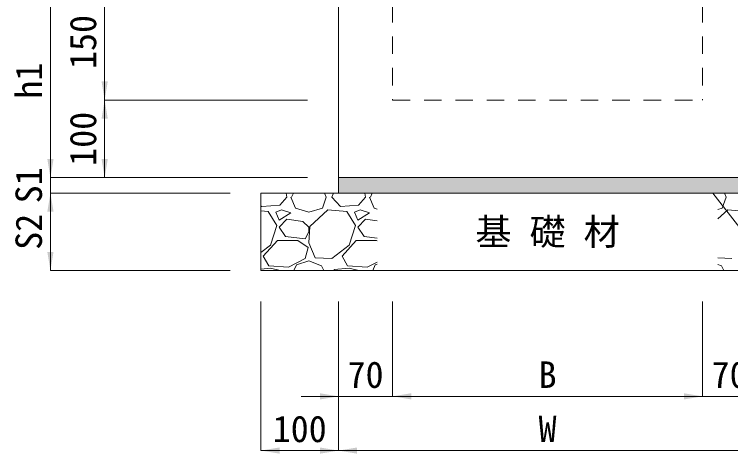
# Model space of a CAD drawing. Units: millimetres at full size. Extents: x 87158 to 122251, y -125707 to -112261.
# Drawn here: x 102736 to 103661, y -115237 to -114670 of the extents above; entities that cross this region are included whole.
import ezdxf
from ezdxf.enums import TextEntityAlignment as Align

# ---------------------------------------------------------------- set-up
doc = ezdxf.new("R2010")
doc.units = ezdxf.units.MM
doc.header["$LTSCALE"] = 30
doc.linetypes.add('USER1', pattern=[1.35, 0.75, -0.6])
doc.layers.add('ハッチング_モルタル', color=30, linetype='Continuous')
doc.layers.add('文字', color=41, linetype='Continuous')
for name, color, linetype, lineweight in [('ハッチング_基礎', 150, 'Continuous', 9), ('寸法線', 7, 'Continuous', 13), ('引出線', 4, 'Continuous', 13), ('本体', 2, 'Continuous', 13), ('舗装・基礎', 3, 'Continuous', 13)]:
    doc.layers.add(name, color=color, linetype=linetype, lineweight=lineweight)
doc.styles.add('ＭＳ ゴシック', font='')
doc.styles.get('ＭＳ ゴシック').set_extended_font_data('MS Gothic')

# ---------------------------------------------------------------- blocks, each defined once
blk = doc.blocks.new('filled_arrow')
at = {"color": 0, "linetype": 'Continuous', "lineweight": -2}
blk.add_solid([(7.5, 1.25), (0, 0), (7.5, -1.25)], dxfattribs=at)

msp = doc.modelspace()

# ---------------------------------------------------------------- hatches: boundary and pattern name
at = {"layer": 'ハッチング_モルタル'}
msp.add_hatch(color=256, dxfattribs=at).paths.add_polyline_path([(103694.48, -114900.66), (103694.48, -114880.66), (103154.48, -114880.66), (103154.48, -114900.66)])

# ---------------------------------------------------------------- linework, layer by layer
at = {"layer": 'ハッチング_基礎'}
for p, q in [((103086.97, -114900.95), (103085.79, -114900.66)), ((103087.98, -114906.03), (103086.97, -114900.95)), ((103094.08, -114906.03), (103096.38, -114900.66)), ((103136.3, -114900.66), (103138.78, -114906.03)), ((103145.89, -114906.03), (103147.91, -114900.66)), ((103188.57, -114900.95), (103187.39, -114900.66)), ((103189.58, -114906.03), (103188.57, -114900.95)), ((103195.68, -114906.03), (103197.98, -114900.66)), ((103652.7, -114900.66), (103655.18, -114906.03)), ((103087.98, -114906.03), (103078.84, -114916.19)), ((103093.06, -114906.03), (103099.16, -114920.26)), ((103133.7, -114920.26), (103138.78, -114906.03)), ((103157.07, -114918.23), (103145.89, -114906.03)), ((103189.58, -114906.03), (103180.44, -114916.19)), ((103194.66, -114906.03), (103200.76, -114920.26)), ((103650.1, -114920.26), (103655.18, -114906.03)), ((103055.47, -114918.23), (103054.48, -114917.14)), ((103078.84, -114916.19), (103055.47, -114918.23)), ((103080.87, -114922.29), (103073.76, -114925.34)), ((103093.06, -114926.35), (103080.87, -114922.29)), ((103099.16, -114920.26), (103116.43, -114925.34)), ((103116.43, -114925.34), (103133.7, -114920.26)), ((103140.81, -114922.29), (103117.45, -114943.63)), ((103165.2, -114924.32), (103140.81, -114922.29)), ((103180.44, -114916.19), (103157.07, -114918.23)), ((103182.47, -114922.29), (103175.36, -114925.34)), ((103194.66, -114926.35), (103182.47, -114922.29)), ((103200.76, -114920.26), (103204.48, -114921.35)), ((103644.48, -114921.91), (103650.1, -114920.26)), ((103657.21, -114922.29), (103644.48, -114933.92)), ((103681.6, -114924.32), (103657.21, -114922.29)), ((103063.6, -114924.32), (103054.48, -114923.56)), ((103074.77, -114942.61), (103063.6, -114924.32)), ((103073.76, -114925.34), (103077.82, -114935.5)), ((103077.82, -114935.5), (103093.06, -114926.35)), ((103176.37, -114942.61), (103165.2, -114924.32)), ((103175.36, -114925.34), (103179.42, -114935.5)), ((103179.42, -114935.5), (103194.66, -114926.35)), ((103087.98, -114934.48), (103077.82, -114944.64)), ((103108.3, -114937.53), (103087.98, -114934.48)), ((103116.43, -114944.64), (103108.3, -114937.53)), ((103189.58, -114934.48), (103179.42, -114944.64)), ((103204.48, -114936.72), (103189.58, -114934.48)), ((103066.65, -114968.01), (103074.77, -114942.61)), ((103077.82, -114944.64), (103085.95, -114956.83)), ((103117.45, -114943.63), (103116.43, -114964.96)), ((103116.43, -114950.74), (103116.43, -114944.64)), ((103168.25, -114968.01), (103176.37, -114942.61)), ((103179.42, -114944.64), (103187.55, -114956.83)), ((103085.95, -114956.83), (103111.35, -114959.88)), ((103111.35, -114959.88), (103116.43, -114950.74)), ((103187.55, -114956.83), (103204.48, -114958.86)), ((103054.48, -114977.41), (103066.65, -114968.01)), ((103057.5, -114982.23), (103075.79, -114961.91)), ((103075.79, -114961.91), (103102.21, -114961.91)), ((103102.21, -114961.91), (103115.41, -114971.06)), ((103116.43, -114964.96), (103124.56, -114984.27)), ((103145.89, -114985.28), (103168.25, -114968.01)), ((103159.1, -114982.23), (103177.39, -114961.91)), ((103177.39, -114961.91), (103203.81, -114961.91)), ((103203.81, -114961.91), (103204.48, -114962.38)), ((103115.41, -114971.06), (103111.35, -114985.28)), ((103064.61, -114994.43), (103057.5, -114982.23)), ((103111.35, -114985.28), (103090.01, -114996.46)), ((103124.56, -114984.27), (103145.89, -114985.28)), ((103166.21, -114994.43), (103159.1, -114982.23)), ((103644.48, -114984.43), (103662.29, -114985.28)), ((103090.01, -114996.46), (103064.61, -114994.43)), ((103097.07, -115000.66), (103100.17, -114993.41)), ((103100.17, -114993.41), (103116.43, -114988.33)), ((103116.43, -114988.33), (103132.69, -114994.43)), ((103132.69, -114994.43), (103135.56, -115000.66)), ((103191.61, -114996.46), (103166.21, -114994.43)), ((103204.48, -114989.72), (103191.61, -114996.46)), ((103198.67, -115000.66), (103201.77, -114993.41)), ((103201.77, -114993.41), (103204.48, -114992.56)), ((103644.48, -114992.7), (103649.09, -114994.43)), ((103649.09, -114994.43), (103651.96, -115000.66)), ((103066.65, -114997.47), (103054.48, -114998.75)), ((103079.39, -115000.66), (103066.65, -114997.47)), ((103148.51, -115000.66), (103148.94, -114999.51)), ((103168.25, -114997.47), (103148.94, -114999.51)), ((103180.99, -115000.66), (103168.25, -114997.47))]:
    msp.add_line(p, q, dxfattribs=at)
at = {"layer": '寸法線'}
for p, q in [((102782.65, -114880.66), (102782.65, -114630.66)), ((102852.65, -114630.66), (102852.65, -114780.66)), ((103114.48, -114780.66), (102852.65, -114780.66)), ((102852.65, -114780.66), (102852.65, -114880.66)), ((103114.48, -114780.66), (102852.65, -114780.66)), ((102782.65, -114832.66), (102782.65, -114948.66)), ((103114.48, -114880.66), (102782.65, -114880.66)), ((103114.48, -114880.66), (102782.65, -114880.66)), ((103114.48, -114880.66), (102852.65, -114880.66)), ((103014.48, -114900.66), (102782.65, -114900.66)), ((102782.65, -114900.66), (102782.65, -115000.66)), ((103014.48, -114900.66), (102782.65, -114900.66)), ((103014.48, -115000.66), (102782.65, -115000.66)), ((103054.48, -115040.66), (103054.48, -115233.08)), ((103154.48, -115040.66), (103154.48, -115163.08)), ((103154.48, -115040.66), (103154.48, -115233.08)), ((103154.48, -115040.66), (103154.48, -115233.08)), ((103224.48, -115040.66), (103224.48, -115163.08)), ((103224.48, -115040.66), (103224.48, -115163.08)), ((103624.48, -115040.66), (103624.48, -115163.08)), ((103624.48, -115040.66), (103624.48, -115163.08)), ((103106.48, -115163.08), (103272.48, -115163.08)), ((103224.48, -115163.08), (103624.48, -115163.08)), ((103576.48, -115163.08), (103742.48, -115163.08)), ((103154.48, -115233.08), (103054.48, -115233.08)), ((103154.48, -115233.08), (103694.48, -115233.08))]:
    msp.add_line(p, q, dxfattribs=at)
at = {"layer": '引出線'}
msp.add_lwpolyline([(103637.86, -114900.66), (103836.61, -115155.94), (104224.83, -115155.94)], dxfattribs=at)
at = {"layer": '本体'}
for p, q in [((103154.48, -114230.66), (103154.48, -114880.66)), ((103154.48, -114880.66), (103694.48, -114880.66))]:
    msp.add_line(p, q, dxfattribs=at)
at = {"layer": '本体', "linetype": 'USER1', "lineweight": 15}
for p, q in [((103224.48, -114536.62), (103224.48, -114780.66)), ((103624.48, -114536.62), (103624.48, -114780.66)), ((103224.48, -114780.66), (103624.48, -114780.66))]:
    msp.add_line(p, q, dxfattribs=at)
at = {"layer": '舗装・基礎'}
for p, q in [((103694.48, -114880.66), (103154.48, -114880.66)), ((103154.48, -114880.66), (103154.48, -114900.66)), ((103794.48, -114900.66), (103054.48, -114900.66)), ((103054.48, -114900.66), (103054.48, -115000.66)), ((103794.48, -115000.66), (103054.48, -115000.66))]:
    msp.add_line(p, q, dxfattribs=at)

# ---------------------------------------------------------------- block references
at = {"layer": '寸法線', "xscale": 3.2, "yscale": 3.2}
for p, rotation in [((102852.65, -114780.66), 90), ((102852.65, -114780.66), 270), ((102782.65, -114880.66), 90), ((102782.65, -114880.66), 90), ((102852.65, -114880.66), 90), ((102782.65, -114900.66), 270), ((102782.65, -114900.66), 270), ((102782.65, -115000.66), 90), ((103154.48, -115163.08), 180), ((103624.48, -115163.08), 180), ((103624.48, -115163.08), 180), ((103154.48, -115233.08), 180)]:
    msp.add_blockref('filled_arrow', p, dxfattribs=dict(at, rotation=rotation))
for p in [(103224.48, -115163.08), (103224.48, -115163.08), (103054.48, -115233.08), (103154.48, -115233.08)]:
    msp.add_blockref('filled_arrow', p, dxfattribs=at)
at = {"layer": '引出線', "xscale": 0.16, "yscale": 0.16, "rotation": 307.9}
msp.add_blockref('filled_arrow', (103637.86, -114900.66), dxfattribs=at)

# ---------------------------------------------------------------- texts
at = {"layer": '寸法線', "style": 'ＭＳ ゴシック'}
for s, p in [('150', (102824.65, -114705.66)), ('h1', (102754.65, -114755.66)), ('100', (102824.65, -114830.66)), ('S1', (102754.65, -114890.66)), ('S2', (102754.65, -114950.66))]:
    msp.add_text(s, height=34.18, rotation=90, dxfattribs=at).set_placement(p, align=Align.MIDDLE_CENTER)
for s, p in [('70', (103189.48, -115135.08)), ('B', (103424.48, -115135.08)), ('70', (103659.48, -115135.08)), ('100', (103104.48, -115205.08)), ('W', (103424.48, -115205.08))]:
    msp.add_text(s, height=34.18, dxfattribs=at).set_placement(p, align=Align.MIDDLE_CENTER)
at = {"layer": '文字', "style": 'ＭＳ ゴシック'}
msp.add_text('基 礎 材', height=34.18, dxfattribs=at).set_placement((103424.48, -114950.66), align=Align.MIDDLE_CENTER)

doc.saveas('drawing.dxf')
